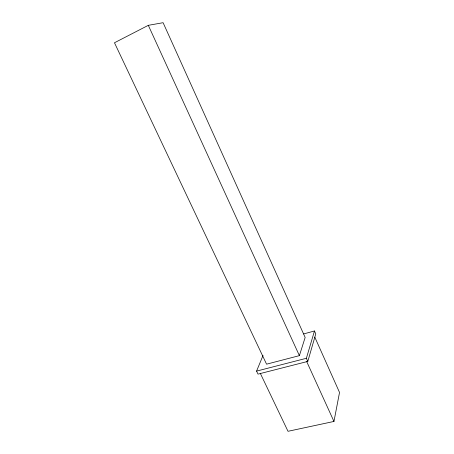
<?xml version="1.0" encoding="UTF-8"?>
<svg xmlns="http://www.w3.org/2000/svg" width="454" height="454" viewBox="0 0 454 454"><rect width="100%" height="100%" fill="white"/><g stroke="black" fill="none" stroke-linecap="round" stroke-linejoin="round"><path stroke-width="0.68" d="M260.324 373.364L288.006 431.3L333.962 421.443L339.53 392.449L314.792 337.129M263.042 355.442L256.567 371.111L258.014 374.124L307.795 361.412L315.78 333.911L314.469 330.977L303.669 333.928M307.795 361.412L306.376 358.291L314.469 330.977M299.39 355.641L305.156 337.43L163.105 22.7L148.316 25.328L114.47 42.767L266.566 364.182L299.39 355.641L148.316 25.328M256.567 371.111L306.376 358.291M306.666 361.509L333.962 421.443"/></g></svg>
